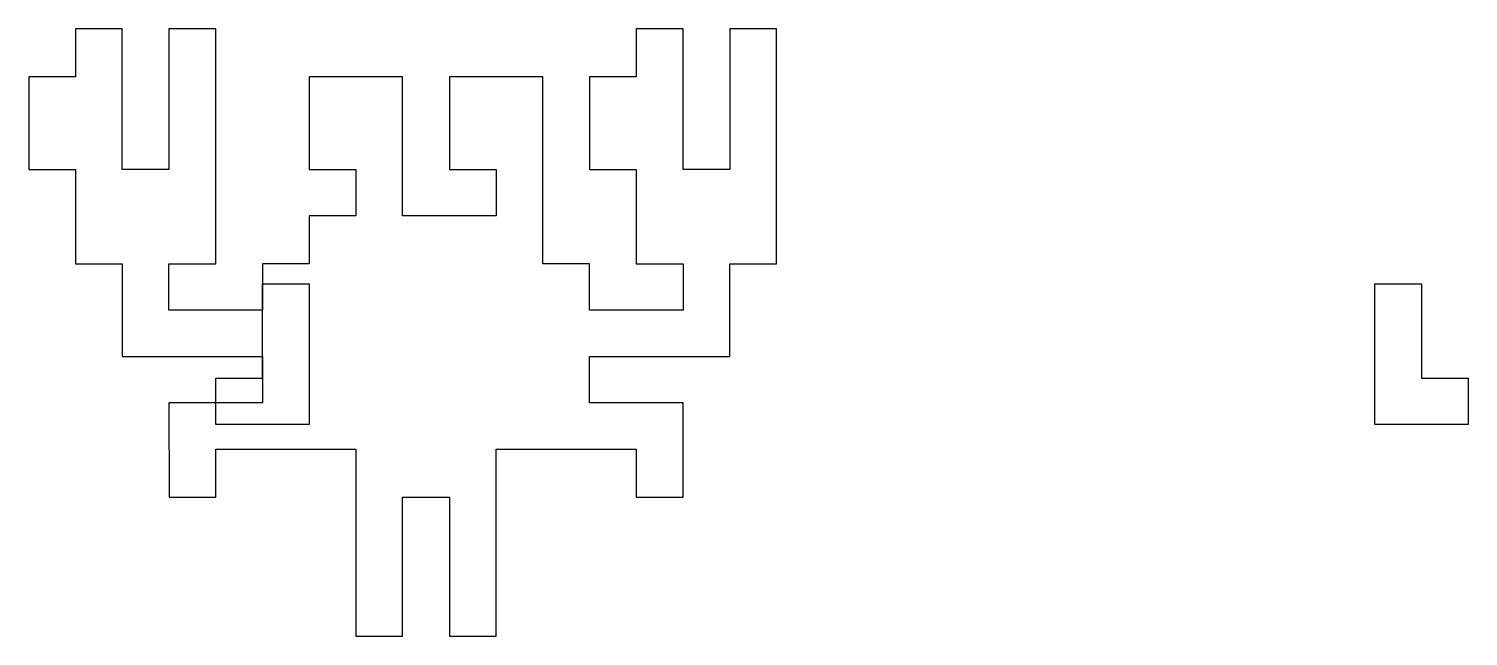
# Model space of a CAD drawing. Extents: x 0 to 9, y -292 to 1040.
# Drawn here: x 0 to 8.69, y 1036.65 to 1040.32 of the extents above; entities outside this region: 8.
import ezdxf

# ---------------------------------------------------------------- set-up
doc = ezdxf.new("R2010")
doc.units = 0

msp = doc.modelspace()

# ---------------------------------------------------------------- linework, layer by layer
at = {"layer": 'Layer 1'}
for p, q in [((0.282222, 1040.32), (0.282222, 1040.03)), ((0.564444, 1040.32), (0.282222, 1040.32)), ((0.564444, 1039.47), (0.564444, 1040.32)), ((1.12889, 1040.32), (0.846666, 1040.32)), ((0.846666, 1040.32), (0.846666, 1039.47)), ((1.12889, 1038.9), (1.12889, 1040.32)), ((3.95111, 1040.32), (3.66889, 1040.32)), ((3.66889, 1040.32), (3.66889, 1040.03)), ((3.95111, 1039.47), (3.95111, 1040.32)), ((4.51555, 1040.32), (4.23333, 1040.32)), ((4.23333, 1040.32), (4.23333, 1039.47)), ((4.51555, 1038.9), (4.51555, 1040.32)), ((0.282222, 1040.03), (0, 1040.03)), ((0, 1040.03), (0, 1039.47)), ((2.25778, 1040.03), (1.69333, 1040.03)), ((1.69333, 1040.03), (1.69333, 1039.47)), ((2.25778, 1039.19), (2.25778, 1040.03)), ((3.10444, 1040.03), (2.54, 1040.03)), ((2.54, 1040.03), (2.54, 1039.47)), ((3.10444, 1039.19), (3.10444, 1040.03)), ((3.66889, 1040.03), (3.38666, 1040.03)), ((3.38666, 1040.03), (3.38666, 1039.47)), ((0, 1039.47), (0.282222, 1039.47)), ((0.282222, 1039.47), (0.282222, 1038.9)), ((0.846666, 1039.47), (0.564444, 1039.47)), ((1.69333, 1039.47), (1.97555, 1039.47)), ((1.97555, 1039.47), (1.97555, 1039.19)), ((2.54, 1039.47), (2.82222, 1039.47)), ((2.82222, 1039.47), (2.82222, 1039.19)), ((3.38666, 1039.47), (3.66889, 1039.47)), ((3.66889, 1039.47), (3.66889, 1038.9)), ((4.23333, 1039.47), (3.95111, 1039.47)), ((1.97555, 1039.19), (1.69333, 1039.19)), ((1.69333, 1039.19), (1.69333, 1038.9)), ((2.82222, 1039.19), (2.25778, 1039.19)), ((3.10444, 1038.9), (3.10444, 1039.19)), ((0.282222, 1038.9), (0.564444, 1038.9)), ((0.564444, 1038.9), (0.564444, 1038.34)), ((0.846666, 1038.62), (0.846666, 1038.9)), ((0.846666, 1038.9), (1.12889, 1038.9)), ((1.69333, 1038.9), (1.41111, 1038.9)), ((1.41111, 1038.9), (1.41111, 1038.62)), ((3.38666, 1038.9), (3.10444, 1038.9)), ((3.38666, 1038.62), (3.38666, 1038.9)), ((3.66889, 1038.9), (3.95111, 1038.9)), ((3.95111, 1038.9), (3.95111, 1038.62)), ((4.23333, 1038.34), (4.23333, 1038.9)), ((4.23333, 1038.9), (4.51555, 1038.9)), ((1.41111, 1038.78), (1.69334, 1038.78)), ((1.41111, 1038.21), (1.41111, 1038.78)), ((1.69334, 1038.78), (1.69334, 1037.93)), ((8.12889, 1038.78), (8.41111, 1038.78)), ((8.12889, 1037.93), (8.12889, 1038.78)), ((8.41111, 1038.78), (8.41111, 1038.21)), ((1.41111, 1038.62), (0.846666, 1038.62)), ((3.95111, 1038.62), (3.38666, 1038.62)), ((0.564444, 1038.34), (1.41111, 1038.34)), ((1.41111, 1038.34), (1.41111, 1038.06)), ((3.38666, 1038.06), (3.38666, 1038.34)), ((3.38666, 1038.34), (4.23333, 1038.34)), ((1.12889, 1037.93), (1.12889, 1038.21)), ((1.12889, 1038.21), (1.41111, 1038.21)), ((8.41111, 1038.21), (8.69333, 1038.21)), ((8.69333, 1038.21), (8.69333, 1037.93)), ((1.41111, 1038.06), (0.846251, 1038.06)), ((0.846251, 1038.06), (0.847081, 1037.49)), ((3.95111, 1038.06), (3.38666, 1038.06)), ((3.95111, 1037.49), (3.95111, 1038.06)), ((1.69334, 1037.93), (1.12889, 1037.93)), ((8.69333, 1037.93), (8.12889, 1037.93)), ((1.12889, 1037.49), (1.12889, 1037.78)), ((1.12889, 1037.78), (1.97555, 1037.78)), ((1.97555, 1037.78), (1.97555, 1036.65)), ((2.82222, 1036.65), (2.82222, 1037.78)), ((2.82222, 1037.78), (3.66889, 1037.78)), ((3.66889, 1037.78), (3.66889, 1037.49)), ((0.847081, 1037.49), (1.12889, 1037.49)), ((2.25778, 1036.65), (2.25778, 1037.49)), ((2.25778, 1037.49), (2.54, 1037.49)), ((2.54, 1037.49), (2.54, 1036.65)), ((3.66889, 1037.49), (3.95111, 1037.49)), ((1.97555, 1036.65), (2.25778, 1036.65)), ((2.54, 1036.65), (2.82222, 1036.65)), ((0.564444, -291.355), (0.846666, -291.355)), ((0.564444, -292.202), (0.564444, -291.355)), ((0.846666, -291.355), (0.846666, -292.202)), ((3.95111, -291.355), (4.23333, -291.355)), ((3.95111, -292.202), (3.95111, -291.355)), ((4.23333, -291.355), (4.23333, -292.202)), ((0.846666, -292.202), (0.564444, -292.202)), ((4.23333, -292.202), (3.95111, -292.202))]:
    msp.add_line(p, q, dxfattribs=at)

doc.saveas('drawing.dxf')
